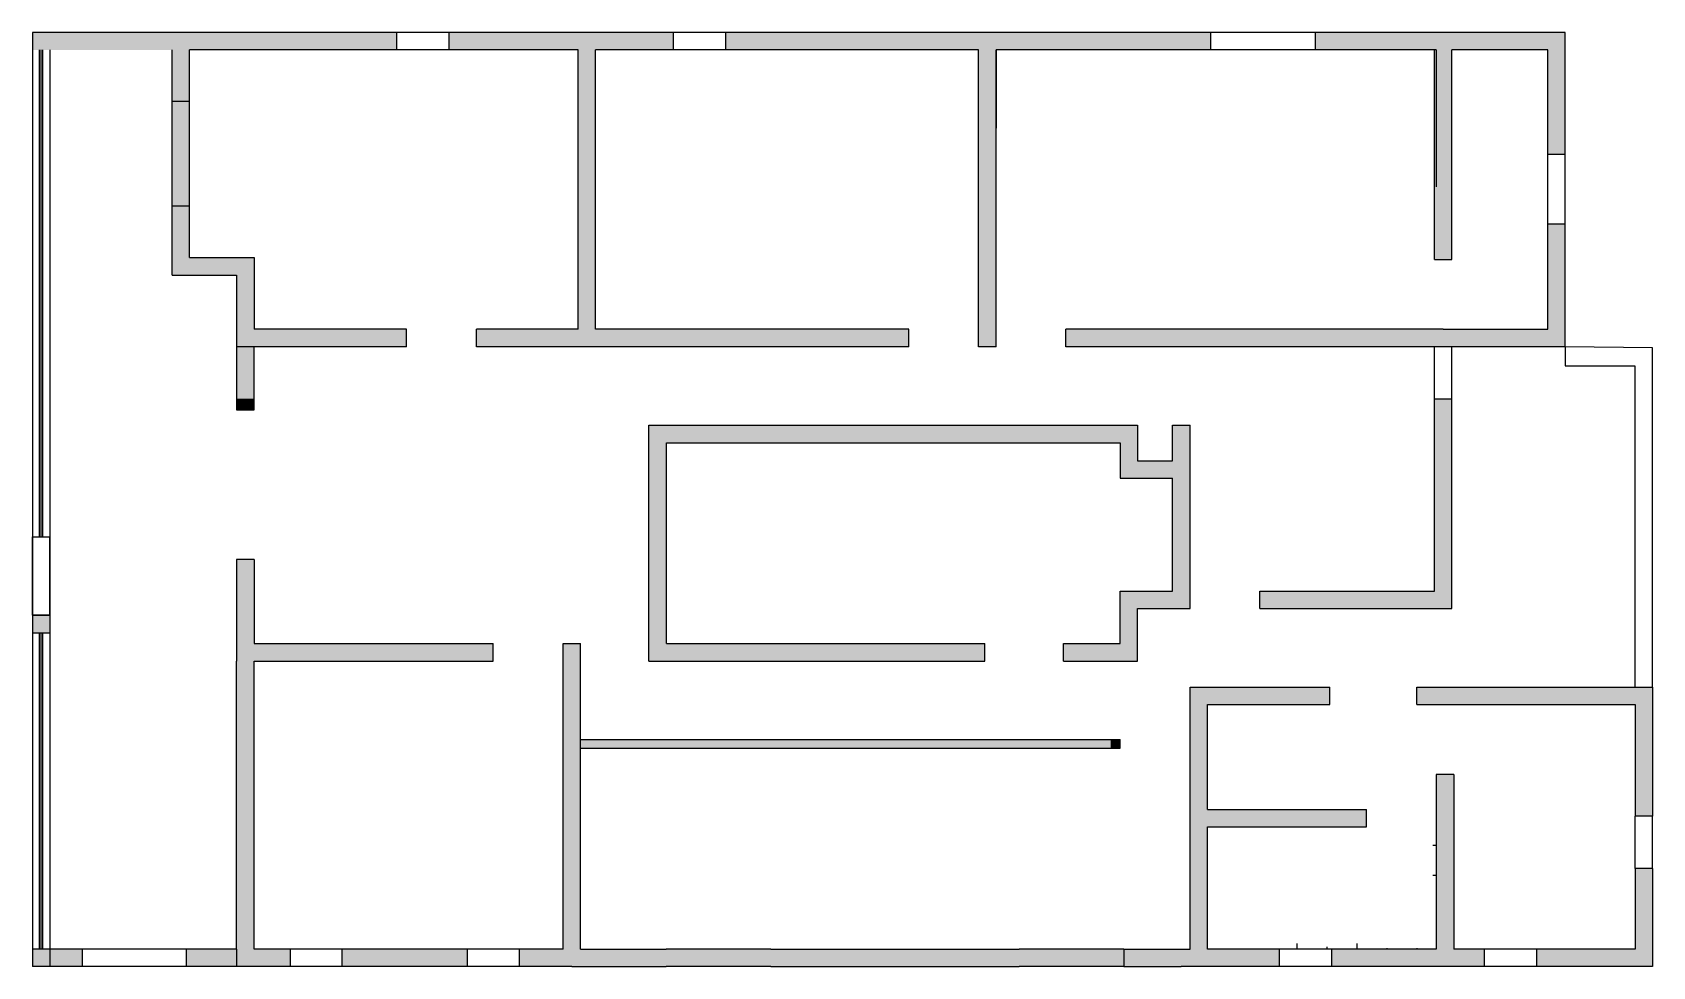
# Model space of a CAD drawing. Header units: inches. Extents: x 39 to 57.6, y -8.6 to 2.1.
import ezdxf

# ---------------------------------------------------------------- set-up
doc = ezdxf.new("R2010")
doc.units = ezdxf.units.IN
doc.header["$LTSCALE"] = 0.06
doc.header["$MEASUREMENT"] = 0
doc.layers.add('WALL', color=7, linetype='Continuous')

msp = doc.modelspace()

# ---------------------------------------------------------------- hatches: boundary and pattern name
h = msp.add_hatch(color=256)
h.paths.add_polyline_path([(41.585, -1.285), (41.585, -0.465), (40.845, -0.465), (40.845, 0.125), (40.645, 0.125), (40.645, -0.665), (41.385, -0.665), (41.385, -1.485), (43.332, -1.485), (43.332, -1.285)])
h.paths.add_polyline_path([(40.745, 2.115), (39.045, 2.115), (39.045, 1.915), (40.645, 1.915), (40.645, 1.325), (40.845, 1.325), (40.845, 1.915), (43.215, 1.915), (43.215, 2.115)])
h = msp.add_hatch(color=256)
h.paths.add_polyline_path([(46.985, 2.115), (46.985, 1.915), (49.887, 1.915), (49.887, -1.425), (49.888, -1.425), (49.888, -1.485), (50.085, -1.485), (50.085, -1.425), (50.087, -1.425), (50.087, 1.915), (52.544, 1.915), (52.544, 2.115)])
h.paths.add_polyline_path([(45.497, -1.285), (45.497, 1.915), (46.385, 1.915), (46.385, 2.115), (43.815, 2.115), (43.815, 1.915), (45.297, 1.915), (45.297, -1.285), (44.132, -1.285), (44.132, -1.485), (49.087, -1.485), (49.087, -1.425), (49.087, -1.285)])
for points in [[(53.744, 2.115), (53.744, 1.915), (55.109, 1.915), (55.109, -0.485), (55.309, -0.485), (55.309, 1.915), (56.409, 1.915), (56.409, 0.722), (56.609, 0.722), (56.609, 2.115)], [(40.845, 1.325), (40.645, 1.325), (40.645, 0.125), (40.845, 0.125)], [(50.887, -1.285), (50.887, -1.485), (56.609, -1.485), (56.609, -0.078), (56.409, -0.078), (56.409, -1.285), (55.269, -1.285), (55.269, -1.287), (55.209, -1.287), (55.209, -1.285)], [(41.385, -2.085), (41.585, -2.085), (41.585, -1.485), (41.385, -1.485)], [(41.585, -2.209), (41.585, -2.085), (41.385, -2.085), (41.385, -2.209)], [(50.35, -8.585), (51.55, -8.585), (51.55, -8.385), (50.35, -8.385), (47.507, -8.385), (46.307, -8.385), (45.325, -8.385), (45.325, -5.085), (45.325, -4.885), (45.125, -4.885), (45.125, -8.385), (44.621, -8.385), (44.621, -8.585), (45.225, -8.585), (46.307, -8.585), (47.507, -8.585)], [(52.509, -8.385), (52.509, -6.985), (54.33, -6.985), (54.33, -6.925), (54.33, -6.785), (52.509, -6.785), (52.509, -5.585), (53.909, -5.585), (53.909, -5.385), (52.309, -5.385), (52.309, -8.385), (51.55, -8.385), (51.55, -8.585), (52.209, -8.585), (53.331, -8.585), (53.331, -8.385)], [(45.325, -5.985), (45.325, -6.085), (51.409, -6.085), (51.409, -5.985)], [(51.509, -6.085), (51.509, -5.985), (51.409, -5.985), (51.409, -6.085)], [(54.065, -8.385), (53.931, -8.385), (53.931, -8.526), (53.934, -8.526), (53.934, -8.555), (53.931, -8.555), (53.931, -8.585), (54.065, -8.585), (54.665, -8.585), (55.679, -8.585), (55.679, -8.385), (55.33, -8.385), (55.33, -6.385), (55.13, -6.385), (55.13, -6.925), (55.131, -6.925), (55.131, -6.985), (55.13, -6.985), (55.13, -8.385), (54.665, -8.385)]]:
    msp.add_hatch(color=256).paths.add_polyline_path(points)
h = msp.add_hatch(color=256)
h.paths.add_polyline_path([(53.109, -4.285), (53.109, -4.485), (55.309, -4.485), (55.309, -2.085), (55.109, -2.085), (55.109, -4.285)])
h.paths.add_polyline_path([(51.509, -4.285), (51.509, -4.885), (50.859, -4.885), (50.859, -5.085), (51.709, -5.085), (51.709, -4.485), (52.309, -4.485), (52.309, -4.425), (52.309, -4.425), (52.309, -2.386), (52.242, -2.386), (52.242, -2.385), (52.109, -2.385), (52.109, -2.792), (51.709, -2.792), (51.709, -2.385), (46.109, -2.385), (46.109, -5.085), (49.959, -5.085), (49.959, -4.885), (46.309, -4.885), (46.309, -2.585), (51.509, -2.585), (51.509, -2.992), (52.109, -2.992), (52.109, -4.285)])
h = msp.add_hatch(color=256)
h.paths.add_polyline_path([(42.592, -8.385), (42.592, -8.585), (44.028, -8.585), (44.028, -8.385)], flags=17)
h.paths.add_polyline_path([(41.585, -5.085), (44.325, -5.085), (44.325, -4.885), (41.585, -4.885), (41.585, -3.924), (41.385, -3.924), (41.385, -5.085), (41.385, -8.385), (41.385, -8.585), (41.998, -8.585), (41.998, -8.385), (41.585, -8.385)])
h = msp.add_hatch(color=256)
h.paths.add_polyline_path([(39.045, -4.561), (39.045, -4.761), (39.245, -4.761), (39.245, -4.561)])
h.paths.add_polyline_path([(39.045, -8.585), (39.245, -8.585), (39.245, -8.385), (39.045, -8.385)])
h = msp.add_hatch(color=256)
h.paths.add_polyline_path([(56.279, -8.385), (56.279, -8.585), (57.609, -8.585), (57.609, -7.462), (57.409, -7.462), (57.409, -8.385)])
h.paths.add_polyline_path([(54.665, -8.385), (54.665, -8.585), (55.679, -8.585), (55.679, -8.385), (55.33, -8.385), (55.33, -6.385), (55.13, -6.385), (55.13, -6.925), (55.131, -6.925), (55.131, -6.985), (55.13, -6.985), (55.13, -8.385)])
h.paths.add_polyline_path([(54.909, -5.385), (54.909, -5.585), (57.409, -5.585), (57.409, -6.862), (57.609, -6.862), (57.609, -5.385)])
h = msp.add_hatch(color=256)
h.paths.add_polyline_path([(40.808, -8.385), (40.808, -8.585), (41.385, -8.585), (41.385, -8.385)])
h.paths.add_polyline_path([(39.245, -8.385), (39.245, -8.585), (39.614, -8.585), (39.614, -8.385)])

# ---------------------------------------------------------------- linework, layer by layer
for p, q in [((40.745, 2.115), (39.045, 2.115)), ((39.045, 2.115), (39.045, -3.661)), ((43.215, 2.115), (40.745, 2.115)), ((43.215, 2.115), (43.215, 1.915)), ((43.815, 2.115), (43.215, 2.115)), ((46.385, 2.115), (43.815, 2.115)), ((43.815, 2.115), (43.815, 1.915)), ((46.385, 2.115), (46.385, 1.915)), ((46.985, 2.115), (46.385, 2.115)), ((52.544, 2.115), (46.985, 2.115)), ((46.985, 2.115), (46.985, 1.915)), ((52.544, 2.115), (52.544, 1.915)), ((53.744, 2.115), (52.544, 2.115)), ((56.609, 2.115), (53.744, 2.115)), ((53.744, 2.115), (53.744, 1.915)), ((53.744, 2.115), (53.744, 1.915)), ((56.609, 0.722), (56.609, 2.115)), ((39.125, -3.661), (39.125, 1.915)), ((39.145, -3.661), (39.145, 1.915)), ((39.165, -3.661), (39.165, 1.915)), ((39.245, 1.915), (39.245, -3.661)), ((40.645, 1.325), (40.645, 1.915)), ((40.845, 1.325), (40.845, 1.915)), ((43.215, 1.915), (40.845, 1.915)), ((43.815, 1.915), (43.215, 1.915)), ((45.297, 1.915), (43.815, 1.915)), ((45.297, -1.285), (45.297, 1.915)), ((46.385, 1.915), (45.497, 1.915)), ((45.497, -1.285), (45.497, 1.915)), ((46.985, 1.915), (46.385, 1.915)), ((49.887, 1.915), (46.985, 1.915)), ((49.887, -1.485), (49.887, 1.915)), ((52.544, 1.915), (50.087, 1.915)), ((50.087, -1.485), (50.087, 1.915)), ((55.13, 1.915), (50.087, 1.915)), ((50.087, 1.915), (50.087, 1.018)), ((53.744, 1.915), (52.544, 1.915)), ((55.109, 1.915), (53.744, 1.915)), ((55.109, -0.485), (55.109, 1.915)), ((55.13, 1.915), (55.13, 1.447)), ((56.409, 1.915), (55.309, 1.915)), ((55.309, -0.485), (55.309, 1.915)), ((56.409, 0.722), (56.409, 1.915)), ((40.845, 1.325), (40.645, 1.325)), ((40.645, 0.125), (40.645, 1.325)), ((40.845, 0.125), (40.845, 1.325)), ((55.13, 1.447), (55.13, 1.018)), ((55.13, 1.018), (55.13, 0.346)), ((56.409, 0.722), (56.609, 0.722)), ((56.409, -0.078), (56.409, 0.722)), ((56.609, -0.078), (56.609, 0.722)), ((40.645, -0.665), (40.645, 0.125)), ((40.845, 0.125), (40.645, 0.125)), ((40.845, -0.465), (40.845, 0.125)), ((56.409, -1.285), (56.409, -0.078)), ((56.409, -0.078), (56.609, -0.078)), ((56.609, -1.485), (56.609, -0.078)), ((40.845, -0.465), (41.585, -0.465)), ((41.585, -0.465), (41.585, -1.285)), ((55.109, -0.485), (55.309, -0.485)), ((40.645, -0.665), (41.385, -0.665)), ((41.385, -0.665), (41.385, -1.485)), ((43.332, -1.285), (41.585, -1.285)), ((43.332, -1.485), (43.332, -1.285)), ((45.297, -1.285), (44.132, -1.285)), ((44.132, -1.485), (44.132, -1.285)), ((49.087, -1.285), (45.497, -1.285)), ((49.087, -1.485), (49.087, -1.285)), ((55.209, -1.285), (50.887, -1.285)), ((50.887, -1.485), (50.887, -1.285)), ((55.209, -1.285), (56.409, -1.285)), ((43.332, -1.485), (41.385, -1.485)), ((41.385, -1.485), (41.385, -2.085)), ((41.585, -2.085), (41.585, -1.485)), ((49.087, -1.485), (44.132, -1.485)), ((50.087, -1.485), (49.887, -1.485)), ((56.609, -1.485), (50.887, -1.485)), ((55.109, -2.085), (55.109, -1.485)), ((55.309, -2.085), (55.309, -1.485)), ((41.385, -2.085), (41.585, -2.085)), ((41.385, -2.085), (41.385, -2.209)), ((41.385, -2.209), (41.585, -2.209)), ((41.585, -2.209), (41.585, -2.085)), ((55.109, -4.285), (55.109, -2.085)), ((55.309, -2.085), (55.109, -2.085)), ((55.309, -4.485), (55.309, -2.085)), ((46.109, -5.085), (46.109, -2.385)), ((46.109, -2.385), (51.709, -2.385)), ((51.709, -2.385), (51.709, -2.792)), ((52.109, -2.792), (52.109, -2.385)), ((52.109, -2.385), (52.309, -2.385)), ((52.309, -4.485), (52.309, -2.385)), ((46.309, -4.885), (46.309, -2.585)), ((46.309, -2.585), (51.509, -2.585)), ((51.509, -2.585), (51.509, -2.992)), ((51.709, -2.792), (52.109, -2.792)), ((51.509, -2.992), (52.109, -2.992)), ((52.109, -4.285), (52.109, -2.992)), ((41.385, -3.924), (41.385, -5.085)), ((41.585, -3.924), (41.385, -3.924)), ((41.585, -3.924), (41.585, -4.885)), ((51.509, -4.885), (51.509, -4.285)), ((51.509, -4.285), (52.109, -4.285)), ((51.509, -4.885), (51.509, -4.385)), ((53.109, -4.285), (55.109, -4.285)), ((53.109, -4.485), (53.109, -4.285)), ((39.045, -4.561), (39.045, -8.585)), ((39.045, -4.561), (39.245, -4.561)), ((39.245, -4.561), (39.245, -8.585)), ((51.709, -5.085), (51.709, -4.485)), ((51.709, -4.485), (52.309, -4.485)), ((53.109, -4.485), (55.309, -4.485)), ((39.045, -4.761), (39.245, -4.761)), ((39.125, -8.385), (39.125, -4.761)), ((39.145, -8.385), (39.145, -4.761)), ((39.165, -8.385), (39.165, -4.761)), ((41.585, -4.885), (44.325, -4.885)), ((44.325, -5.085), (44.325, -4.885)), ((45.125, -8.385), (45.125, -4.885)), ((45.125, -4.885), (45.325, -4.885)), ((45.325, -5.085), (45.325, -4.885)), ((46.309, -4.885), (49.959, -4.885)), ((49.959, -5.085), (49.959, -4.885)), ((50.859, -4.885), (51.509, -4.885)), ((50.859, -5.085), (50.859, -4.885)), ((41.385, -8.385), (41.385, -5.085)), ((41.585, -5.085), (44.325, -5.085)), ((41.585, -8.385), (41.585, -5.085)), ((45.325, -8.385), (45.325, -5.085)), ((46.109, -5.085), (49.959, -5.085)), ((50.859, -5.085), (51.709, -5.085)), ((52.309, -8.385), (52.309, -5.385)), ((52.309, -5.385), (53.909, -5.385)), ((53.909, -5.585), (53.909, -5.385)), ((54.909, -5.385), (57.609, -5.385)), ((54.909, -5.585), (54.909, -5.385)), ((57.609, -5.385), (57.609, -6.862)), ((52.509, -6.785), (52.509, -5.585)), ((52.509, -5.585), (53.909, -5.585)), ((54.909, -5.585), (57.409, -5.585)), ((57.409, -5.585), (57.409, -6.862)), ((45.325, -5.985), (51.409, -5.985)), ((45.325, -6.085), (51.409, -6.085)), ((51.409, -5.985), (51.509, -5.985)), ((51.409, -6.085), (51.409, -5.985)), ((51.409, -6.085), (51.509, -6.085)), ((51.509, -6.085), (51.509, -5.985)), ((55.13, -6.385), (55.13, -8.385)), ((55.33, -6.385), (55.13, -6.385)), ((55.33, -6.385), (55.33, -8.385)), ((52.509, -6.785), (54.33, -6.785)), ((54.33, -6.985), (54.33, -6.785)), ((57.609, -6.862), (57.409, -6.862)), ((57.409, -7.462), (57.409, -6.862)), ((57.609, -7.462), (57.609, -6.862)), ((52.509, -8.385), (52.509, -6.985)), ((52.509, -6.985), (54.33, -6.985)), ((55.13, -7.197), (55.091, -7.197)), ((55.13, -7.541), (55.091, -7.541)), ((57.409, -7.462), (57.409, -8.385)), ((57.609, -7.462), (57.409, -7.462)), ((57.609, -7.462), (57.609, -8.585)), ((53.537, -8.385), (53.537, -8.322)), ((54.224, -8.385), (54.224, -8.322)), ((39.245, -8.385), (39.045, -8.385)), ((41.385, -8.385), (39.245, -8.385)), ((39.614, -8.385), (39.614, -8.585)), ((40.808, -8.385), (40.808, -8.585)), ((41.385, -8.385), (41.385, -8.585)), ((42.145, -8.385), (41.585, -8.385)), ((41.998, -8.385), (41.998, -8.585)), ((45.125, -8.385), (42.145, -8.385)), ((42.592, -8.385), (42.592, -8.585)), ((44.028, -8.385), (44.028, -8.585)), ((44.621, -8.385), (44.621, -8.585)), ((45.325, -8.385), (46.307, -8.385)), ((47.507, -8.385), (46.307, -8.385)), ((47.507, -8.385), (50.35, -8.385)), ((51.55, -8.385), (50.35, -8.385)), ((51.55, -8.385), (52.309, -8.385)), ((51.55, -8.385), (51.55, -8.585)), ((54.065, -8.385), (52.509, -8.385)), ((53.331, -8.385), (53.331, -8.585)), ((53.881, -8.385), (53.881, -8.359)), ((53.931, -8.385), (53.931, -8.585)), ((54.665, -8.385), (54.065, -8.385)), ((54.568, -8.385), (54.568, -8.375)), ((55.13, -8.385), (54.665, -8.385)), ((54.912, -8.385), (54.912, -8.375)), ((55.679, -8.385), (55.33, -8.385)), ((55.679, -8.385), (55.679, -8.585)), ((56.279, -8.385), (55.679, -8.385)), ((57.409, -8.385), (56.279, -8.385)), ((56.279, -8.385), (56.279, -8.585)), ((39.245, -8.585), (39.045, -8.585)), ((42.145, -8.585), (39.245, -8.585)), ((45.225, -8.585), (42.145, -8.585)), ((45.225, -8.585), (46.307, -8.585)), ((47.507, -8.585), (46.307, -8.585)), ((47.507, -8.585), (50.35, -8.585)), ((51.55, -8.585), (50.35, -8.585)), ((51.55, -8.585), (52.209, -8.585)), ((54.065, -8.585), (52.209, -8.585)), ((54.665, -8.585), (54.065, -8.585)), ((55.679, -8.585), (54.665, -8.585)), ((56.279, -8.585), (55.679, -8.585)), ((57.609, -8.585), (56.279, -8.585))]:
    msp.add_line(p, q)
at = {"layer": 'WALL'}
for p, q in [((57.609, -1.499), (56.609, -1.485)), ((56.609, -1.485), (56.609, -1.705)), ((57.609, -5.385), (57.609, -1.499)), ((56.609, -1.705), (57.407, -1.705)), ((57.407, -1.705), (57.407, -5.385)), ((39.045, -3.661), (39.045, -4.561)), ((39.245, -4.561), (39.245, -3.661)), ((39.245, -3.661), (39.245, -4.561)), ((39.245, -4.561), (39.245, -3.661)), ((39.045, -4.561), (39.245, -4.561)), ((39.245, -4.561), (39.045, -4.561)), ((39.045, -4.561), (39.245, -4.561)), ((57.407, -5.385), (57.609, -5.385))]:
    msp.add_line(p, q, dxfattribs=at)
msp.add_lwpolyline([(39.245, -3.661), (39.245, -4.561), (39.045, -4.561), (39.045, -3.661), (39.245, -3.661, -0.847888)], format="xyb", dxfattribs=at)

doc.saveas('drawing.dxf')
